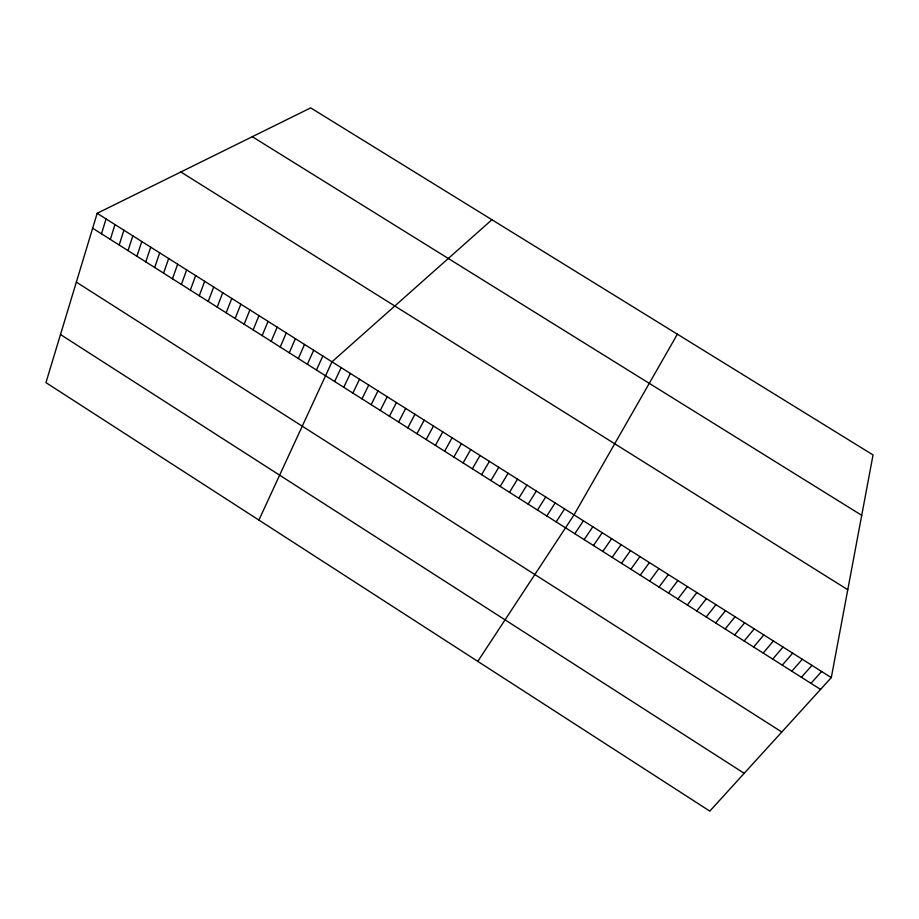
<?xml version="1.0" encoding="UTF-8"?>
<svg xmlns="http://www.w3.org/2000/svg" width="919" height="919" viewBox="0 0 919 919"><rect width="100%" height="100%" fill="white"/><g stroke="black" fill="none" stroke-linecap="round" stroke-linejoin="round"><path stroke-width="1.38" d="M831.304 677.602L873.05 454.951L310.679 107.879L97.161 213.3L45.95 382.626L709.801 811.121L831.304 677.602L97.161 213.3M101.481 233.805L106.064 218.929M110.326 239.411L114.978 224.569M119.171 245.017L123.904 230.209M128.028 250.634L132.83 235.861M136.908 256.252L141.779 241.513M145.788 261.881L150.727 247.177M154.679 267.509L159.699 252.851M163.571 273.15L168.671 258.526M172.485 278.79L177.654 264.201M181.411 284.442L186.649 269.899M190.336 290.105L195.655 275.585M199.274 295.769L204.673 281.294M208.234 301.443L213.69 287.004M217.194 307.118L222.731 292.713M226.166 312.805L231.783 298.434M235.149 318.502L240.835 304.166M244.144 324.2L249.899 309.898M253.139 329.898L258.986 315.642M262.156 335.607L268.072 321.386M271.185 341.328L277.17 327.141M280.215 347.049L286.28 332.908M289.255 352.781L295.401 338.674M298.319 358.525L304.534 344.453M307.383 364.269L313.678 350.231M316.458 370.012L322.822 356.021M258.894 520.074L331.989 361.81L491.918 219.733M334.642 381.534L341.167 367.611M343.752 387.301L350.346 373.424M352.862 393.079L359.547 379.237M361.994 398.869L368.749 385.061M371.138 404.659L377.962 390.897M380.282 410.448L387.198 396.732M389.449 416.261L396.434 402.568M398.616 422.062L405.681 408.415M407.795 427.886L414.94 414.274M416.985 433.711L424.21 420.144M426.198 439.535L433.492 426.014M435.411 445.382L442.786 431.884M444.635 451.218L452.091 437.766M453.871 457.076L461.407 443.659M463.107 462.935L470.723 449.563M677.383 334.194L574.03 514.893L477.788 661.37M472.366 468.793L480.063 455.468M481.636 474.663L489.413 461.372M490.918 480.545L498.764 467.289M500.2 486.438L508.138 473.216M509.505 492.32L517.512 479.155M518.81 498.224L526.909 485.094M528.138 504.129L536.305 491.033M537.466 510.045L545.725 496.984M546.816 515.961L555.145 502.946M556.167 521.889L564.588 508.919M574.834 533.721L583.416 520.82M584.151 539.614L592.812 526.771M593.479 545.53L602.209 532.71M602.807 551.446L611.629 538.672M612.157 557.362L621.06 544.634M621.508 563.29L630.491 550.607M630.882 569.229L639.946 556.581M640.256 575.168L649.411 562.566M649.653 581.118L658.877 568.551M659.049 587.08L668.366 574.547M668.458 593.042L677.854 580.555M677.889 599.004L687.366 586.563M687.32 604.989L696.878 592.583M696.763 610.974L706.412 598.614M706.217 616.959L715.947 604.645M715.683 622.956L725.505 610.687M725.171 628.964L735.062 616.729M734.66 634.983L744.631 622.783M744.16 641.002L754.223 628.849M753.672 647.022L763.815 634.914M763.195 653.053L773.419 640.991M772.73 659.095L783.045 647.079M782.276 665.149L792.672 653.168M791.833 671.203L802.31 659.268M801.391 677.269L811.971 665.367M810.972 683.334L821.632 671.49M252.288 136.701L861.723 515.341M180.848 171.979L847.777 589.745M92.658 228.211L820.564 689.411M76.346 282.122L781.793 732.006M60.493 334.539L744.206 773.316"/></g></svg>
